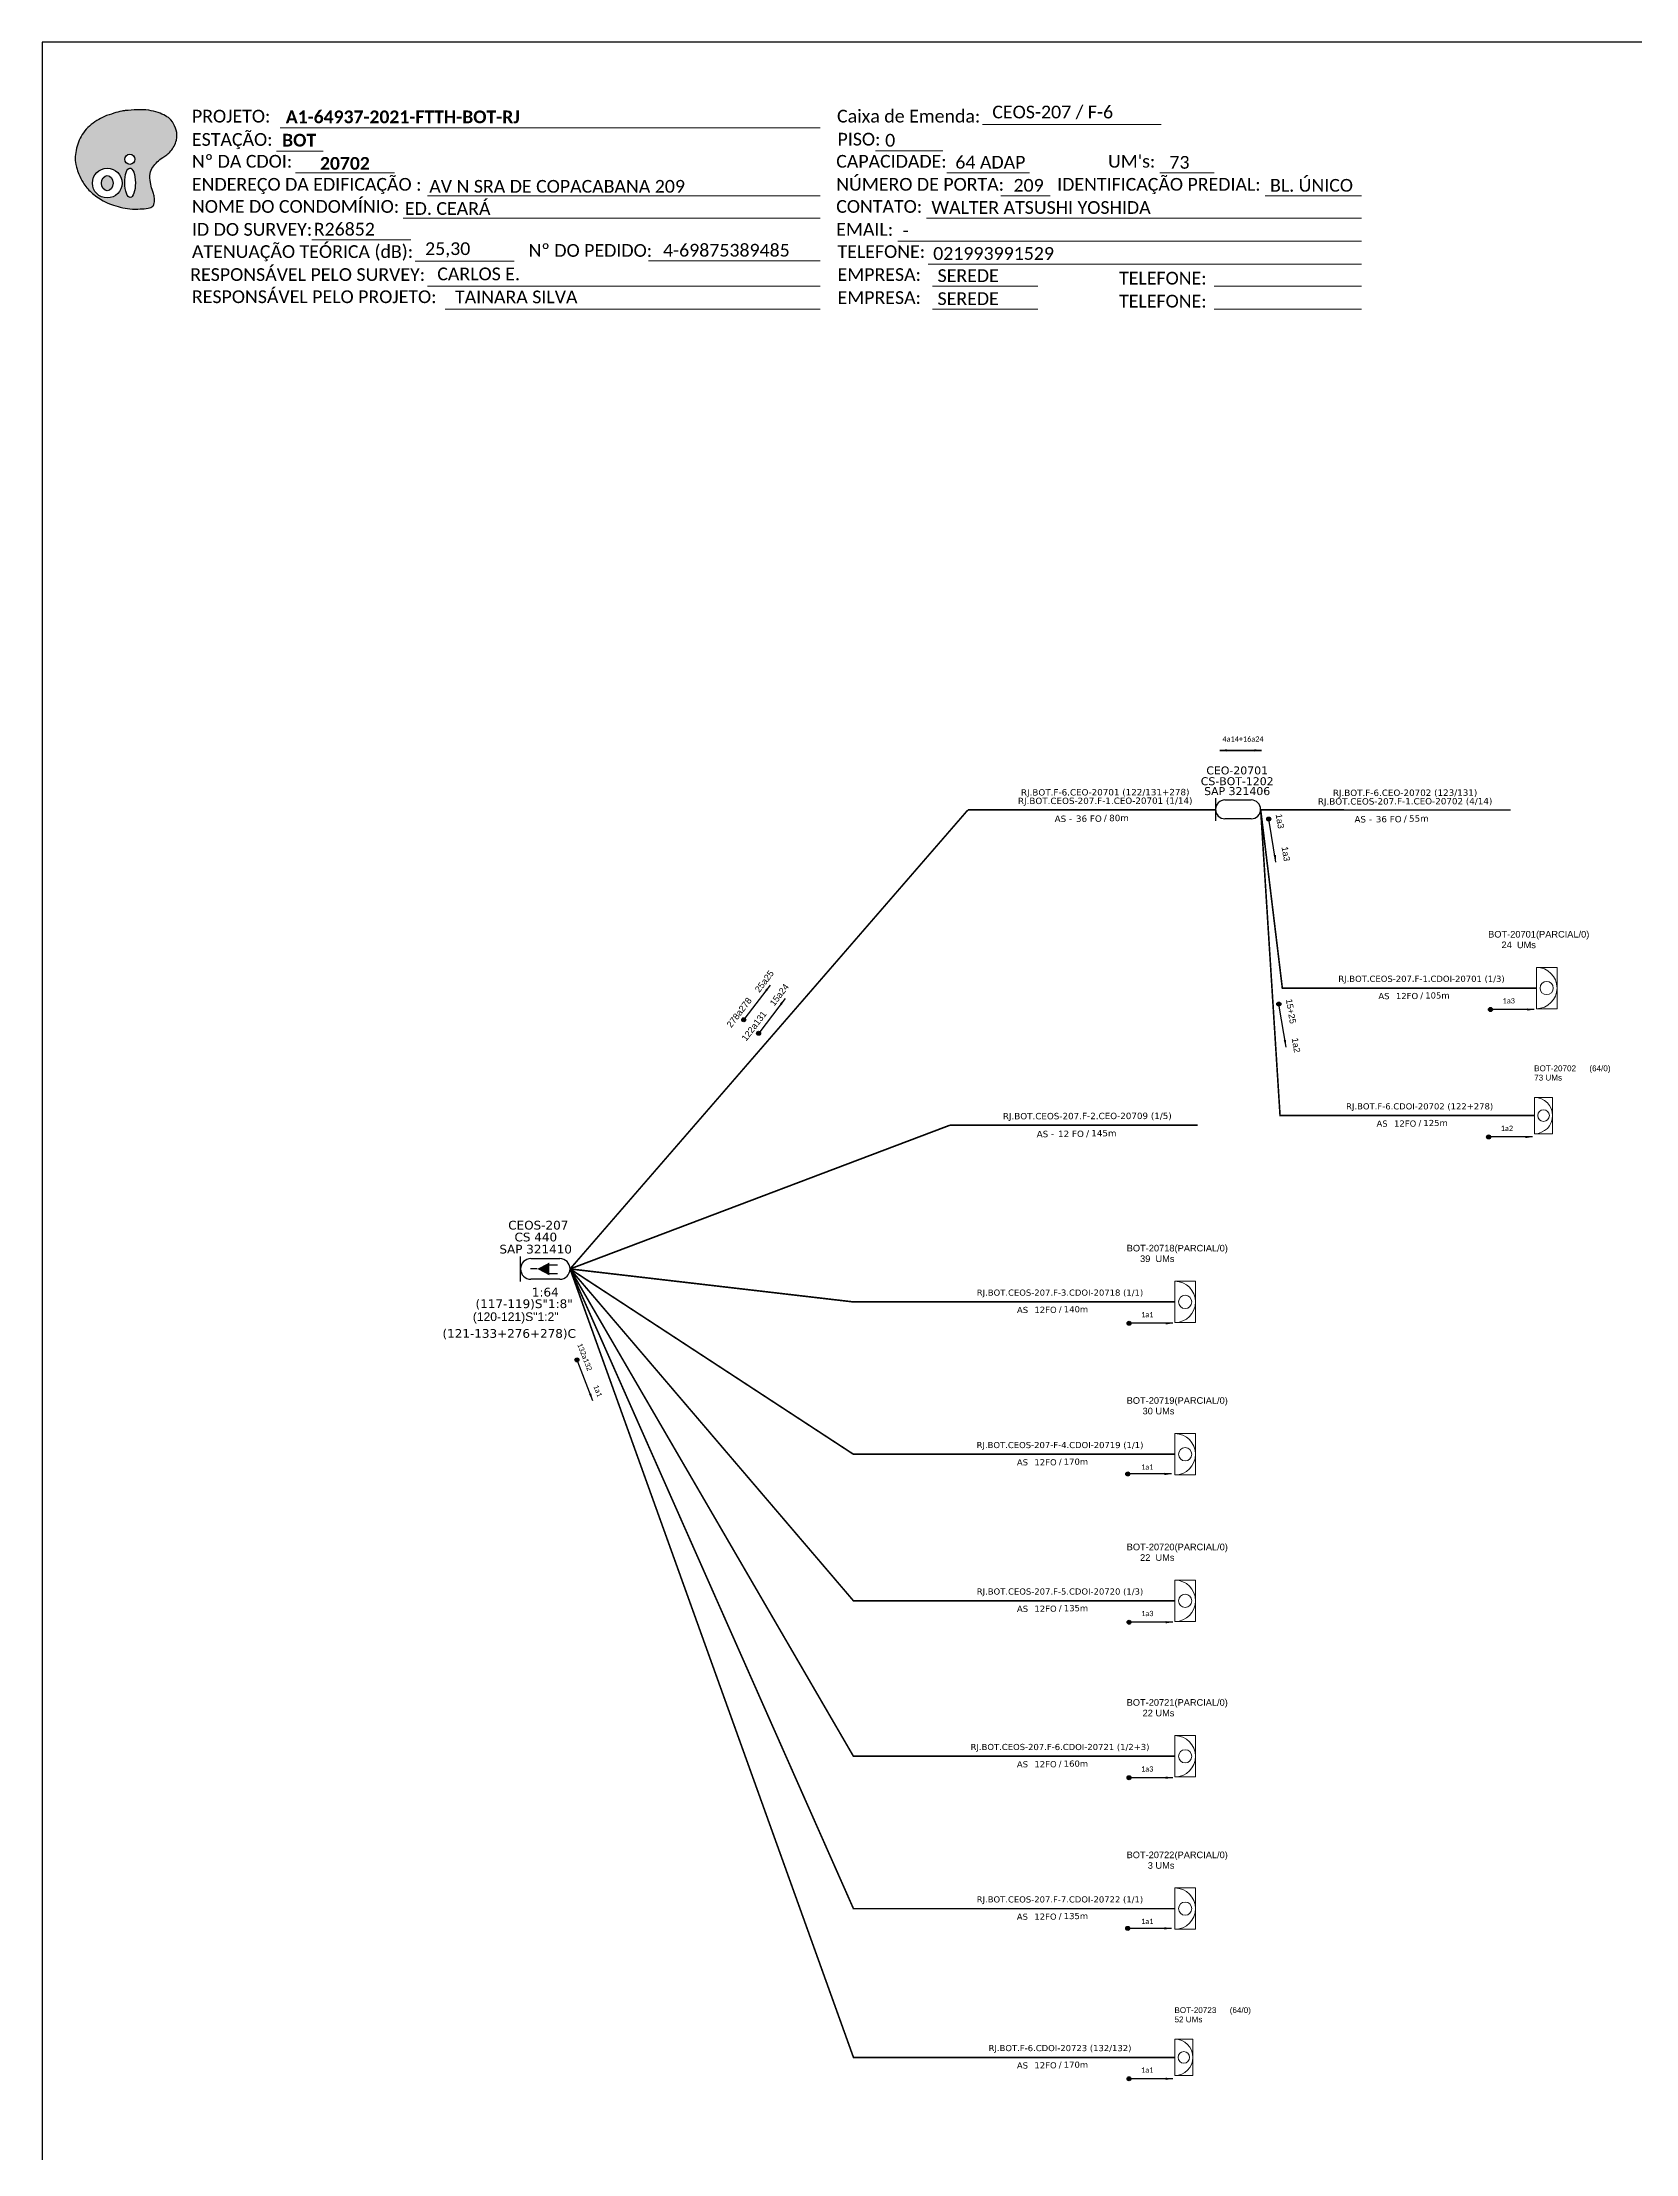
# Model space of a CAD drawing. Extents: x -95 to 749, y 705 to 1978.
# Drawn here: x -89.3 to 134.9, y 1002 to 1299 of the extents above; entities that cross this region are included whole.
import ezdxf
from ezdxf.enums import TextEntityAlignment as Align

# ---------------------------------------------------------------- set-up
doc = ezdxf.new("R2010")
doc.units = 0
for name, color, linetype, lineweight in [("20.0-LEGENDA DOS CDO'S", 1, 'Continuous', 0), ('20.1-CDO_INTERIOR', 1, 'Continuous', 0), ('40.1-ETIQUETAS', 1, 'Continuous', 20)]:
    doc.layers.add(name, color=color, linetype=linetype, lineweight=lineweight)
for name, color, linetype in [('20.4-CEOS', 1, 'Continuous'), ('20.5-CEO', 1, 'Continuous'), ('CAP a instalar', 1, 'Continuous'), ('Seta indicação do cabo', 7, 'Continuous')]:
    doc.layers.add(name, color=color, linetype=linetype)
doc.styles.add('ARIAL', font='arial.ttf')
doc.styles.add('siredit', font='verdana.ttf')
doc.styles.get("Standard").update_dxf_attribs({"font": 'arial.ttf'})
doc.styles.add('WMF-Calibri0', font='calibri.ttf')
doc.styles.add('WMF-Calibri1', font='calibrib.ttf')
doc.linetypes.add('FENCELINE1', pattern='A,0.25,-0.1,[133,ltypeshp.shx,S=0.1,R=0,X=-0.1,Y=0],-0.1,1', length=1.45)
doc.dimstyles.new('CC', dxfattribs={"dimtxt": 1, "dimasz": 2, "dimexe": 0.18, "dimexo": 0.0625, "dimgap": 0.09, "dimtad": 0, "dimdec": 0, "dimrnd": 1, "dimzin": 0, "dimdsep": 46, "dimtxsty": 'siredit', "dimblk": 'NONE', "dimcen": 0, "dimse1": 1, "dimse2": 1, "dimsd1": 1, "dimsd2": 1, "dimclrt": 7, "dimadec": 0, "dimazin": 0, "dimtfac": 1, "dimtdec": 0, "dimtofl": 0, "dimtmove": 0, "dimatfit": 3, "dimfxl": 0, "dimtolj": 1, "dimtzin": 0, "dimarcsym": 0})

# ---------------------------------------------------------------- blocks, each defined once
blk = doc.blocks.new('OI')
h = blk.add_hatch(color=40)
edge = h.paths.add_edge_path()
edge.add_spline(control_points=[(4.35, -0.67), (3.92, -0.99), (3.26, -1.5), (2.81, -2.59), (2.9, -3.5), (3.06, -4.27), (3.31, -4.85), (3.37, -5.39), (3.4, -5.88), (3.2, -6.4), (2.54, -6.61), (1.65, -6.63), (0.55, -6.67), (-0.56, -6.42), (-1.61, -6.14), (-2.77, -5.61), (-3.92, -4.77), (-4.89, -3.7), (-5.34, -2.65), (-5.6, -1.94), (-5.85, -0.96), (-5.71, 0.47), (-5.1, 2.02), (-4.14, 3.02), (-3.3, 3.61), (-2.37, 4.16), (-1.36, 4.44), (-0.56, 4.7), (0.79, 4.85), (2.24, 4.97), (3.79, 4.57), (4.67, 4.21), (5.44, 3.65), (5.76, 2.99), (6.03, 2.21), (6.01, 1.46), (5.72, 0.64), (5.31, 0.08), (4.88, -0.38), (4.51, -0.55), (4.35, -0.67)], knot_values=[0, 0, 0, 0, 1.60434, 2.417191, 3.427595, 4.282808, 4.776746, 5.304182, 5.888771, 6.258406, 6.858137, 7.79129, 8.986195, 10.124242, 11.187857, 12.242908, 13.953784, 15.414161, 16.515391, 17.349188, 17.675853, 19.552021, 21.515531, 22.568638, 23.63245, 24.621084, 25.782718, 26.745347, 27.142653, 29.870543, 31.004649, 31.921532, 32.709589, 33.801391, 34.042471, 35.192333, 35.971461, 36.628871, 37.254359, 37.836911, 37.836911, 37.836911, 37.836911], degree=3, periodic=0)
h.paths.add_polyline_path([(1.13, -0.87, -1), (-0.04, -0.87, -1)], flags=16)
edge = h.paths.add_edge_path(flags=16)
edge.add_ellipse((0.56, -3.59), major_axis=(-0.02, 1.71), ratio=0.361305, start_angle=0, end_angle=360)
h.paths.add_polyline_path([(-0.36, -3.62, -1), (-3.8, -3.62, -1)], flags=16)
edge = h.paths.add_edge_path(flags=0)
edge.add_ellipse((-2.08, -3.62), major_axis=(0, 0.885), ratio=0.758294, start_angle=0, end_angle=360)
at = {"color": 40}
for centre, radius in [((-2.08, -3.62), 1.72), ((0.54, -0.87), 0.587)]:
    blk.add_circle(centre, radius, dxfattribs=at)
blk.add_ellipse((0.56, -3.59), major_axis=(-0.02, 1.71), ratio=0.361305, dxfattribs=at)
blk.add_ellipse((-2.08, -3.62), major_axis=(0, 0.885), ratio=0.758294, start_param=-3.141592653589792, end_param=3.141592653589792, dxfattribs=at)
at = {"color": 40, "start_tangent": (-0.800898, -0.598801), "end_tangent": (-0.800898, -0.598801)}
blk.add_spline([(4.35, -0.67), (3.2, -1.78), (2.9, -2.54), (2.92, -3.55), (3.12, -4.38), (3.28, -4.85), (3.37, -5.37), (3.35, -5.95), (3.2, -6.29), (2.66, -6.55), (1.73, -6.63), (0.54, -6.62), (-0.58, -6.41), (-1.6, -6.11), (-2.56, -5.67), (-3.95, -4.67), (-4.89, -3.56), (-5.37, -2.56), (-5.64, -1.78), (-5.72, -1.46), (-5.63, 0.42), (-4.84, 2.22), (-4.13, 2.99), (-3.27, 3.62), (-2.4, 4.09), (-1.3, 4.47), (-0.37, 4.72), (0.02, 4.77), (2.75, 4.8), (3.85, 4.53), (4.69, 4.16), (5.31, 3.68), (5.85, 2.73), (5.93, 2.5), (5.94, 1.35), (5.67, 0.62), (5.29, 0.08), (4.84, -0.36), (4.35, -0.67)], degree=3, dxfattribs=at)
blk = doc.blocks.new('CARIMBO')
at = {"color": 7, "lineweight": 0}
for points in [[(35.66, -16.79), (111.64, -16.79)], [(134.48, -16.3), (159.61, -16.3)], [(35.15, -20.06), (41.7, -20.06)], [(119.43, -20.02), (128.92, -20.02)], [(37.81, -23.14), (51.75, -23.14)], [(129.48, -23.14), (141.1, -23.14)], [(159.42, -23.14), (167.09, -23.14)], [(56.38, -26.37), (111.64, -26.37)], [(137.07, -26.37), (144.01, -26.37)], [(174.24, -26.37), (187.8, -26.37)], [(52.97, -29.48), (111.64, -29.48)], [(126.6, -29.48), (187.83, -29.48)], [(40.13, -32.55), (54.07, -32.55)], [(54.67, -35.52), (68.61, -35.52)], [(122.56, -32.72), (187.83, -32.72)], [(126.84, -35.96), (187.83, -35.96)], [(56.38, -39.07), (111.64, -39.07)], [(127.45, -39.07), (142.25, -39.07)], [(167.06, -39.07), (187.83, -39.07)], [(58.87, -42.31), (111.64, -42.31)], [(127.45, -42.31), (142.25, -42.31)], [(167.06, -42.31), (187.83, -42.31)]]:
    blk.add_lwpolyline(points, dxfattribs=at)
at = {"color": 7, "xscale": 1.213923925163967, "yscale": 1.213923925163967, "zscale": 1.213923925163967, "rotation": 0.1532896023949059}
blk.add_blockref('OI', (13.86, -20.16), dxfattribs=at)
at = {"color": 7, "lineweight": 0, "style": 'WMF-Calibri0'}
for s, height, p in [('PROJETO:', 1.793, (23.26, -16.04)), ('Caixa de Emenda:', 1.7927, (114.02, -16.04)), ('ESTAÇÃO:', 1.793, (23.26, -19.32)), ('PISO:', 1.793, (114.09, -19.28)), ('Nº DA CDOI:', 1.7927, (23.26, -22.39)), ('CAPACIDADE:', 1.7927, (113.91, -22.39)), ("UM's:", 1.793, (152.15, -22.39)), ('ENDEREÇO DA EDIFICAÇÃO :', 1.7927, (23.26, -25.63)), ('NÚMERO DE PORTA:', 1.7927, (113.91, -25.63)), ('IDENTIFICAÇÃO PREDIAL:', 1.7927, (144.99, -25.63)), ('NOME DO CONDOMÍNIO:', 1.7927, (23.26, -28.74)), ('CONTATO:', 1.793, (113.91, -28.74)), ('ID DO SURVEY:', 1.7927, (23.26, -31.97)), ('EMAIL:', 1.793, (113.91, -31.97)), ('ATENUAÇÃO TEÓRICA (dB):', 1.7927, (23.26, -35.09)), ('TELEFONE:', 1.793, (114.09, -35.09)), ('RESPONSÁVEL PELO SURVEY:', 1.7927, (23.02, -38.32)), ('EMPRESA:', 1.793, (114.09, -38.32)), ('TELEFONE:', 1.793, (153.7, -38.83)), ('RESPONSÁVEL PELO PROJETO:', 1.7927, (23.26, -41.44)), ('EMPRESA:', 1.793, (114.09, -41.56)), ('TELEFONE:', 1.793, (153.7, -42.06))]:
    blk.add_text(s, height=height, dxfattribs=at).set_placement(p)
at = {"color": 7, "lineweight": 0, "flags": 8}
for tag, p, style in [('PROJ', (36.46, -16.13), 'WMF-Calibri1'), ('CEOS-XX', (135.87, -15.46), 'WMF-Calibri0'), ('EST', (35.94, -19.41), 'WMF-Calibri1'), ('PISO_PTR', (120.78, -19.42), 'WMF-Calibri0'), ('CAPAC.', (130.66, -22.52), 'WMF-Calibri0'), ("UC'S", (160.78, -22.54), 'WMF-Calibri0'), ('LOGRADOURO', (56.65, -25.91), 'WMF-Calibri0'), ('N°', (138.85, -25.77), 'WMF-Calibri0'), ('N°PREDIO', (174.94, -25.77), 'WMF-Calibri0'), ('NOME_DO_COND.', (53.23, -29.02), 'WMF-Calibri0'), ('NOME_DO_CONTATO', (127.3, -28.89), 'WMF-Calibri0'), ('_ID_', (40.39, -31.94), 'WMF-Calibri0'), ('EMAIL', (123.26, -32.12), 'WMF-Calibri0'), ('O_POTEN', (56.06, -34.68), 'WMF-Calibri0'), ('TELEFONE', (127.55, -35.36), 'WMF-Calibri0'), ('RES_SURVEY', (57.78, -38.23), 'WMF-Calibri0'), ('EMP_RESP_SURVEY', (128.16, -38.47), 'WMF-Calibri0'), ('CONT_RESP_SURVEY', (167.76, -38.47), 'WMF-Calibri0'), ('RES_PROJ', (60.27, -41.47), 'WMF-Calibri0'), ('EMP_RESP_PROJ', (128.16, -41.71), 'WMF-Calibri0'), ('CONT_RESP_PROJ', (167.76, -41.71), 'WMF-Calibri0')]:
    blk.add_attdef(tag, p, '', height=1.79, dxfattribs=dict(at, style=style))
at = {"color": 7, "lineweight": 0, "style": 'WMF-Calibri1', "flags": 8}
blk.add_attdef("N° CDO'S", text='', height=1.79, dxfattribs=at).set_placement((44.78, -22.68), align=Align.CENTER)
blk = doc.blocks.new('ETIQUETA_RS5F')
at = {"layer": '40.1-ETIQUETAS', "color": 0, "style": 'siredit'}
blk.add_text('/', height=1.5, dxfattribs=at).set_placement((1.58, -1.95), align=Align.MIDDLE_RIGHT)
for tag, p in [('ETIQUETA_R_SECUNDARIA', (1.21, 2.1)), ('ETIQUETA_R_PRIMARIA', (1.21, 4.1)), ('F_ATIVAS/F_MORTAS', (1.14, -4.24))]:
    blk.add_attdef(tag, text='', height=1.5, dxfattribs=at).set_placement(p, align=Align.MIDDLE_CENTER)
for tag, p in [('TIPO_CABO', (-6.58, -2.12)), ('CAP_CABO', (0.4, -2.09))]:
    blk.add_attdef(tag, text='', height=1.5, dxfattribs=at).set_placement(p, align=Align.MIDDLE_RIGHT)
blk.add_attdef('METROS', text='', height=1.5, dxfattribs=at).set_placement((2.14, -1.95), align=Align.MIDDLE_LEFT)
for tag, p in [('FUSÃO_1', (0.85, -8.39)), ('FUSÃO_2', (0.85, -10.6)), ('FUSÃO_3', (0.85, -12.93)), ('FUSÃO_4', (0.85, -15.14)), ('FUSÃO_5', (0.85, -17.16))]:
    blk.add_attdef(tag, text='', height=1.5, dxfattribs=at).set_placement(p, align=Align.CENTER)
blk = doc.blocks.new('_None')
blk = doc.blocks.new('CDOI_INT')
at = {"layer": '20.1-CDO_INTERIOR', "color": 0, "lineweight": 18}
blk.add_lwpolyline([(4.25, -4.25), (4.25, 4.25), (0, 4.25), (0, -4.25)], close=True, dxfattribs=at)
blk.add_circle((2.12, 0), 1.36, dxfattribs=at)
blk.add_arc((0, 0), 4.25, 270, 90, dxfattribs=at)
at = {"layer": "20.0-LEGENDA DOS CDO'S", "color": 0, "style": 'ARIAL'}
for tag, p in [('CDO_N', (-0.08, 10.38)), ('SURVEY', (-0.08, 8.2)), ('SPLITER_1', (21.18, 10.38)), ('SPLITER_2', (21.19, 8.68)), ('SAP', (-0.08, 6.23)), ('1:XX', (5.94, -2.22)), ('UMS', (5.94, -4.24))]:
    blk.add_attdef(tag, p, '', height=1.36, dxfattribs=at)
blk.add_attdef('FIBRAS_UTILIZADAS', text='', height=1.36, dxfattribs=at).set_placement((15.34, 10.38), align=Align.CENTER)

msp = doc.modelspace()

# ---------------------------------------------------------------- hatches: boundary and pattern name
at = {"layer": 'Seta indicação do cabo'}
h = msp.add_hatch(color=256, dxfattribs=at)
h.dxf.hatch_style = 1
h.paths.add_polyline_path([(83.53, 1189.76, 1), (82.96, 1189.76, 1)])
h = msp.add_hatch(color=256, dxfattribs=at)
h.dxf.hatch_style = 1
h.paths.add_polyline_path([(9.65, 1161.45, 1), (9.11, 1161.6, 1)])
h = msp.add_hatch(color=256, dxfattribs=at)
h.dxf.hatch_style = 1
h.paths.add_polyline_path([(84.95, 1163.73, 1), (84.39, 1163.73, 1)])
h = msp.add_hatch(color=256, dxfattribs=at)
h.dxf.hatch_style = 1
h.paths.add_polyline_path([(114.73, 1162.97, 1), (114.17, 1162.97, 1)])
h = msp.add_hatch(color=256, dxfattribs=at)
h.dxf.hatch_style = 1
h.paths.add_polyline_path([(11.75, 1159.55, 1), (11.21, 1159.7, 1)])
h = msp.add_hatch(color=256, dxfattribs=at)
h.dxf.hatch_style = 1
h.paths.add_polyline_path([(114.47, 1145.04, 1), (113.91, 1145.04, 1)])
h = msp.add_hatch(color=256, dxfattribs=at)
h.dxf.hatch_style = 1
h.paths.add_polyline_path([(63.88, 1118.83, 1), (63.32, 1118.83, 1)])
h = msp.add_hatch(color=256, dxfattribs=at)
h.dxf.hatch_style = 1
h.paths.add_polyline_path([(-13.8, 1113.69, 1), (-14.36, 1113.69, 1)])
h = msp.add_hatch(color=256, dxfattribs=at)
h.dxf.hatch_style = 1
h.paths.add_polyline_path([(63.7, 1097.64, 1), (63.14, 1097.64, 1)])
h = msp.add_hatch(color=256, dxfattribs=at)
h.dxf.hatch_style = 1
h.paths.add_polyline_path([(63.88, 1076.79, 1), (63.32, 1076.79, 1)])
h = msp.add_hatch(color=7, dxfattribs=at)
h.dxf.hatch_style = 1
h.paths.add_polyline_path([(63.87, 1054.92, 1), (63.31, 1054.92, 1)])
h = msp.add_hatch(color=256, dxfattribs=at)
h.dxf.hatch_style = 1
h.paths.add_polyline_path([(63.69, 1033.73, 1), (63.13, 1033.73, 1)])
h = msp.add_hatch(color=7, dxfattribs=at)
h.dxf.hatch_style = 1
h.paths.add_polyline_path([(63.87, 1012.57, 1), (63.31, 1012.57, 1)])

# ---------------------------------------------------------------- linework, layer by layer
msp.add_lwpolyline([(-89.32, 705.02), (749.25, 705.02), (749.25, 1299.02), (-89.32, 1299.02), (-89.32, 705.02)])
at = {"color": 7, "lineweight": 0}
msp.add_lwpolyline([(-4.01, 1268.26), (20.14, 1268.26)], dxfattribs=at)
at = {"layer": '20.1-CDO_INTERIOR', "color": 7, "lineweight": 18}
msp.add_lwpolyline([(72.94, 1055.03), (72.94, 1060.84), (70.03, 1060.84), (70.03, 1055.03)], close=True, dxfattribs=at)
msp.add_circle((71.49, 1057.93), 0.931, dxfattribs=at)
msp.add_arc((70.03, 1057.93), 2.91, 270, 90, dxfattribs=at)
at = {"layer": '20.4-CEOS', "color": 5}
for p, q in [((-20.57, 1127.93), (-16.5, 1127.93)), ((-16.5, 1125.03), (-20.57, 1125.03))]:
    msp.add_line(p, q, dxfattribs=at)
for points in [[(-22.02, 1124.73), (-22.02, 1128.23)], [(-19.66, 1126.48), (-20.63, 1126.48)], [(-18.05, 1127.05), (-16.82, 1127.05)], [(-18.05, 1125.85), (-16.82, 1125.85)]]:
    msp.add_lwpolyline(points, dxfattribs=at)
msp.add_lwpolyline([(-19.66, 1126.48, 0, 1.79, 0), (-17.98, 1126.48, 1.79, 1.79, 0)], format="xyseb", dxfattribs=at)
for centre, start, end in [((-20.57, 1126.48), 90, 270), ((-16.5, 1126.48), 270, 90)]:
    msp.add_arc(centre, 1.45, start, end, dxfattribs=at)
at = {"layer": '20.5-CEO', "color": 5}
for p, q in [((77.09, 1192.44), (80.79, 1192.44)), ((80.79, 1189.8), (77.09, 1189.8))]:
    msp.add_line(p, q, dxfattribs=at)
msp.add_lwpolyline([(75.77, 1192.71), (75.77, 1189.53)], dxfattribs=at)
for centre, start, end in [((77.09, 1191.12), 90, 270), ((80.79, 1191.12), 270, 90)]:
    msp.add_arc(centre, 1.32, start, end, dxfattribs=at)
at = {"layer": 'CAP a instalar', "color": 5, "ltscale": 30, "const_width": 0.225}
for points in [[(40.92, 1191.04), (-15.05, 1126.48)], [(40.92, 1191.04), (75.77, 1191.04)], [(-15.05, 1126.48), (-15.05, 1126.48)]]:
    msp.add_lwpolyline(points, dxfattribs=at)
at = {"layer": 'CAP a instalar', "color": 7, "ltscale": 30, "const_width": 0.225}
for points in [[(82.11, 1191.04), (117.29, 1191.03)], [(117.29, 1191.03), (117.29, 1191.03)], [(-15.05, 1126.48), (38.4, 1146.7)], [(38.4, 1146.7), (73.25, 1146.7)], [(70.03, 1057.93), (24.82, 1057.93), (-15.05, 1126.48)], [(70.03, 1015.58), (24.82, 1015.58), (-15.05, 1126.48)]]:
    msp.add_lwpolyline(points, dxfattribs=at)
at = {"layer": 'CAP a instalar', "ltscale": 30, "const_width": 0.225}
msp.add_lwpolyline([(120.64, 1148.05), (84.84, 1148.05), (82.11, 1191.12)], dxfattribs=at)
at = {"layer": 'CAP a instalar', "color": 8, "ltscale": 30, "const_width": 0.225}
for points in [[(120.9, 1165.99), (85.16, 1165.99), (82.11, 1191.12)], [(70.04, 1121.84), (24.82, 1121.84), (-15.05, 1126.48)], [(70.04, 1100.41), (24.82, 1100.41), (-15.05, 1126.48)], [(70.04, 1079.8), (24.82, 1079.8), (-15.05, 1126.48)], [(70.03, 1036.5), (24.82, 1036.5), (-15.05, 1126.48)]]:
    msp.add_lwpolyline(points, dxfattribs=at)
at = {"layer": 'Seta indicação do cabo'}
for centre in [(83.25, 1189.76), (9.38, 1161.52), (84.67, 1163.73), (114.45, 1162.97), (11.48, 1159.63), (114.19, 1145.04), (63.6, 1118.83), (-14.08, 1113.69), (63.42, 1097.64), (63.6, 1076.79), (63.41, 1033.73)]:
    msp.add_circle(centre, 0.282, dxfattribs=at)
at = {"layer": 'Seta indicação do cabo', "color": 7}
for centre in [(63.59, 1054.92), (63.59, 1012.57)]:
    msp.add_circle(centre, 0.282, dxfattribs=at)

# ---------------------------------------------------------------- block references
ref = msp.add_blockref('CARIMBO', (-91.51, 1303.77))
ref.add_attrib('PROJ', 'A1-64937-2021-FTTH-BOT-RJ', (-55.05, 1287.63), dxfattribs={"color": 7, "lineweight": 0, "height": 1.7927, "style": 'WMF-Calibri1'})
ref.add_attrib('EST', 'BOT', (-55.57, 1284.35), dxfattribs={"color": 7, "lineweight": 0, "height": 1.793, "style": 'WMF-Calibri1'})
ref.add_attrib("N° CDO'S", '20702', dxfattribs={"color": 7, "lineweight": 0, "height": 1.793, "style": 'WMF-Calibri1'}).set_placement((-46.73, 1281.09), align=Align.CENTER)
ref.add_attrib('LOGRADOURO', 'AV N SRA DE COPACABANA 209', (-34.86, 1277.86), dxfattribs={"color": 7, "lineweight": 0, "height": 1.7927, "style": 'WMF-Calibri0'})
ref.add_attrib('NOME_DO_COND.', 'ED. CEARÁ', (-38.28, 1274.74), dxfattribs={"color": 7, "lineweight": 0, "height": 1.793, "style": 'WMF-Calibri0'})
ref.add_attrib('_ID_', 'R26852', (-51.11, 1271.83), dxfattribs={"color": 7, "lineweight": 0, "height": 1.793, "style": 'WMF-Calibri0'})
ref.add_attrib('O_POTEN', '25,30', (-35.45, 1269.09), dxfattribs={"color": 7, "lineweight": 0, "height": 1.793, "style": 'WMF-Calibri0'})
ref.add_attrib('RES_SURVEY', 'CARLOS E.', (-33.73, 1265.54), dxfattribs={"color": 7, "lineweight": 0, "height": 1.793, "style": 'WMF-Calibri0'})
ref.add_attrib('RES_PROJ', 'TAINARA SILVA', (-31.24, 1262.3), dxfattribs={"color": 7, "lineweight": 0, "height": 1.7927, "style": 'WMF-Calibri0'})
ref.add_attrib('CEOS-XX', 'CEOS-207 / F-6', (44.36, 1288.31), dxfattribs={"color": 7, "lineweight": 0, "height": 1.7927, "style": 'WMF-Calibri0'})
ref.add_attrib('CAPAC.', '64 ADAP', (39.15, 1281.25), dxfattribs={"color": 7, "lineweight": 0, "height": 1.793, "style": 'WMF-Calibri0'})
ref.add_attrib("UC'S", '73', (69.27, 1281.23), dxfattribs={"color": 7, "lineweight": 0, "height": 1.793, "style": 'WMF-Calibri0'})
ref.add_attrib('PISO_PTR', '0', (29.28, 1284.34), dxfattribs={"color": 7, "lineweight": 0, "height": 1.79, "style": 'WMF-Calibri0'})
ref.add_attrib('N°', '209', (47.34, 1278), dxfattribs={"color": 7, "lineweight": 0, "height": 1.793, "style": 'WMF-Calibri0'})
ref.add_attrib('N°PREDIO', 'BL. ÚNICO', (83.43, 1278), dxfattribs={"color": 7, "lineweight": 0, "height": 1.793, "style": 'WMF-Calibri0'})
ref.add_attrib('NOME_DO_CONTATO', 'WALTER ATSUSHI YOSHIDA', (35.79, 1274.88), dxfattribs={"color": 7, "lineweight": 0, "height": 1.7927, "style": 'WMF-Calibri0'})
ref.add_attrib('EMAIL', '-', (31.75, 1271.65), dxfattribs={"color": 7, "lineweight": 0, "height": 1.79, "style": 'WMF-Calibri0'})
ref.add_attrib('TELEFONE', '021993991529', (36.04, 1268.41), dxfattribs={"color": 7, "lineweight": 0, "height": 1.7927, "style": 'WMF-Calibri0'})
ref.add_attrib('EMP_RESP_SURVEY', 'SEREDE', (36.65, 1265.3), dxfattribs={"color": 7, "lineweight": 0, "height": 1.793, "style": 'WMF-Calibri0'})
ref.add_attrib('EMP_RESP_PROJ', 'SEREDE', (36.65, 1262.06), dxfattribs={"color": 7, "lineweight": 0, "height": 1.793, "style": 'WMF-Calibri0'})
at = {"layer": '20.1-CDO_INTERIOR', "color": 8, "ltscale": 11}
ref = msp.add_blockref('CDOI_INT', (120.9, 1165.99), dxfattribs=dict(at, xscale=0.6843093914305346, yscale=0.6843093914305346, zscale=0.6843093914305346))
ref.add_attrib('CDO_N', 'BOT-20701', dxfattribs={"layer": "20.0-LEGENDA DOS CDO'S", "color": 8, "height": 0.931, "style": 'ARIAL'}).set_placement((120.84, 1173.09), align=Align.RIGHT)
ref.add_attrib('FIBRAS_UTILIZADAS', '    (PARCIAL/0)', dxfattribs={"layer": "20.0-LEGENDA DOS CDO'S", "color": 8, "height": 0.929, "style": 'ARIAL'}).set_placement((123.88, 1173.09), align=Align.CENTER)
ref.add_attrib('SURVEY', '24  UMs', dxfattribs={"layer": "20.0-LEGENDA DOS CDO'S", "color": 8, "height": 0.931, "style": 'ARIAL'}).set_placement((120.84, 1171.6), align=Align.RIGHT)
ref = msp.add_blockref('CDOI_INT', (70.04, 1121.84), dxfattribs=dict(at, xscale=0.6843093914305346, yscale=0.6843093914305346, zscale=0.6843093914305346))
ref.add_attrib('CDO_N', 'BOT-20718', dxfattribs={"layer": "20.0-LEGENDA DOS CDO'S", "color": 8, "height": 0.931, "style": 'ARIAL'}).set_placement((69.99, 1128.94), align=Align.RIGHT)
ref.add_attrib('FIBRAS_UTILIZADAS', '    (PARCIAL/0)', dxfattribs={"layer": "20.0-LEGENDA DOS CDO'S", "color": 8, "height": 0.929, "style": 'ARIAL'}).set_placement((73.03, 1128.94), align=Align.CENTER)
ref.add_attrib('SURVEY', '39  UMs', dxfattribs={"layer": "20.0-LEGENDA DOS CDO'S", "color": 8, "height": 0.931, "style": 'ARIAL'}).set_placement((69.99, 1127.45), align=Align.RIGHT)
ref = msp.add_blockref('CDOI_INT', (70.04, 1100.41), dxfattribs=dict(at, xscale=0.6843093914305346, yscale=0.6843093914305346, zscale=0.6843093914305346))
ref.add_attrib('CDO_N', 'BOT-20719', dxfattribs={"layer": "20.0-LEGENDA DOS CDO'S", "color": 8, "height": 0.931, "style": 'ARIAL'}).set_placement((69.98, 1107.51), align=Align.RIGHT)
ref.add_attrib('FIBRAS_UTILIZADAS', '    (PARCIAL/0)', dxfattribs={"layer": "20.0-LEGENDA DOS CDO'S", "color": 8, "height": 0.929, "style": 'ARIAL'}).set_placement((73.02, 1107.51), align=Align.CENTER)
ref.add_attrib('SURVEY', '30 UMs', dxfattribs={"layer": "20.0-LEGENDA DOS CDO'S", "color": 8, "height": 0.931, "style": 'ARIAL'}).set_placement((69.98, 1106.02), align=Align.RIGHT)
ref = msp.add_blockref('CDOI_INT', (70.04, 1079.8), dxfattribs=dict(at, xscale=0.6843093914305346, yscale=0.6843093914305346, zscale=0.6843093914305346))
ref.add_attrib('CDO_N', 'BOT-20720', dxfattribs={"layer": "20.0-LEGENDA DOS CDO'S", "color": 8, "height": 0.931, "style": 'ARIAL'}).set_placement((69.99, 1086.91), align=Align.RIGHT)
ref.add_attrib('FIBRAS_UTILIZADAS', '    (PARCIAL/0)', dxfattribs={"layer": "20.0-LEGENDA DOS CDO'S", "color": 8, "height": 0.929, "style": 'ARIAL'}).set_placement((73.03, 1086.91), align=Align.CENTER)
ref.add_attrib('SURVEY', '22  UMs', dxfattribs={"layer": "20.0-LEGENDA DOS CDO'S", "color": 8, "height": 0.931, "style": 'ARIAL'}).set_placement((69.99, 1085.42), align=Align.RIGHT)
at = {"layer": '40.1-ETIQUETAS', "color": 7}
ref = msp.add_blockref('ETIQUETA_RS5F', (101.72, 1191), dxfattribs=dict(at, xscale=0.5983085887308031, yscale=0.5983085887308031, zscale=0.5983085887308031, rotation=0.1179917413874845))
ref.add_attrib('ETIQUETA_R_PRIMARIA', 'RJ.BOT.F-6.CEO-20702 (123/131)', dxfattribs={"color": 0, "height": 0.8975, "rotation": 0.118, "style": 'siredit'}).set_placement((102.43, 1193.46), align=Align.MIDDLE_CENTER)
ref.add_attrib('ETIQUETA_R_SECUNDARIA', 'RJ.BOT.CEOS-207.F-1.CEO-20702 (4/14)', dxfattribs={"color": 0, "height": 0.8975, "rotation": 0.118, "style": 'siredit'}).set_placement((102.43, 1192.26), align=Align.MIDDLE_CENTER)
ref.add_attrib('TIPO_CABO', 'AS -', dxfattribs={"color": 0, "height": 0.897, "rotation": 0.118, "style": 'siredit'}).set_placement((97.77, 1189.73), align=Align.MIDDLE_RIGHT)
ref.add_attrib('CAP_CABO', '36 FO', dxfattribs={"color": 0, "height": 0.897, "rotation": 0.118, "style": 'siredit'}).set_placement((101.95, 1189.75), align=Align.MIDDLE_RIGHT)
ref.add_attrib('METROS', '55m', dxfattribs={"color": 0, "height": 0.897, "rotation": 0.118, "style": 'siredit'}).set_placement((102.99, 1189.84), align=Align.MIDDLE_LEFT)
ref = msp.add_blockref('ETIQUETA_RS5F', (57.02, 1146.73), dxfattribs=dict(at, xscale=0.5983085887308031, yscale=0.5983085887308031, zscale=0.5983085887308031, rotation=0.1179917413874847))
ref.add_attrib('ETIQUETA_R_SECUNDARIA', 'RJ.BOT.CEOS-207.F-2.CEO-20709 (1/5)', dxfattribs={"color": 0, "height": 0.8975, "rotation": 0.118, "style": 'siredit'}).set_placement((57.72, 1147.99), align=Align.MIDDLE_CENTER)
ref.add_attrib('TIPO_CABO', 'AS -', dxfattribs={"color": 0, "height": 0.897, "rotation": 0.118, "style": 'siredit'}).set_placement((53.06, 1145.46), align=Align.MIDDLE_RIGHT)
ref.add_attrib('CAP_CABO', '12 FO', dxfattribs={"color": 0, "height": 0.897, "rotation": 0.118, "style": 'siredit'}).set_placement((57.24, 1145.48), align=Align.MIDDLE_RIGHT)
ref.add_attrib('METROS', '145m', dxfattribs={"color": 0, "height": 0.897, "rotation": 0.118, "style": 'siredit'}).set_placement((58.28, 1145.57), align=Align.MIDDLE_LEFT)
at = {"layer": 'CAP a instalar', "color": 9, "linetype": 'FENCELINE1', "ltscale": 7}
ref = msp.add_blockref('ETIQUETA_RS5F', (104.06, 1166.08), dxfattribs=dict(at, xscale=0.5766503832091149, yscale=0.5766503832091149, zscale=0.5766503832091149))
ref.add_attrib('ETIQUETA_R_SECUNDARIA', 'RJ.BOT.CEOS-207.F-1.CDOI-20701 (1/3)', dxfattribs={"layer": '40.1-ETIQUETAS', "color": 0, "height": 0.865, "style": 'siredit'}).set_placement((104.74, 1167.29), align=Align.MIDDLE_CENTER)
ref.add_attrib('TIPO_CABO', 'AS', dxfattribs={"layer": '40.1-ETIQUETAS', "color": 0, "height": 0.865, "style": 'siredit'}).set_placement((100.24, 1164.86), align=Align.MIDDLE_RIGHT)
ref.add_attrib('CAP_CABO', '12FO', dxfattribs={"layer": '40.1-ETIQUETAS', "color": 0, "height": 0.865, "style": 'siredit'}).set_placement((104.27, 1164.87), align=Align.MIDDLE_RIGHT)
ref.add_attrib('METROS', '105m', dxfattribs={"layer": '40.1-ETIQUETAS', "color": 0, "height": 0.865, "style": 'siredit'}).set_placement((105.27, 1164.95), align=Align.MIDDLE_LEFT)
at = {"layer": 'CAP a instalar', "linetype": 'FENCELINE1', "ltscale": 7}
ref = msp.add_blockref('CDOI_INT', (120.64, 1148.05), dxfattribs=dict(at, xscale=0.6008832803575889, yscale=0.6008832803575889, zscale=0.6008832803575889))
ref.add_attrib('CDO_N', 'BOT-20702', (120.59, 1154.29), dxfattribs={"layer": "20.0-LEGENDA DOS CDO'S", "color": 0, "height": 0.817, "style": 'ARIAL'})
ref.add_attrib('FIBRAS_UTILIZADAS', '(64/0)', dxfattribs={"layer": "20.0-LEGENDA DOS CDO'S", "color": 0, "height": 0.817, "style": 'ARIAL'}).set_placement((129.85, 1154.29), align=Align.CENTER)
ref.add_attrib('SURVEY', '73 UMs', (120.59, 1152.98), dxfattribs={"layer": "20.0-LEGENDA DOS CDO'S", "color": 0, "height": 0.817, "style": 'ARIAL'})
at = {"layer": 'CAP a instalar', "ltscale": 30}
ref = msp.add_blockref('ETIQUETA_RS5F', (103.8, 1148.14), dxfattribs=dict(at, xscale=0.5766503832091149, yscale=0.5766503832091149, zscale=0.5766503832091149))
ref.add_attrib('ETIQUETA_R_SECUNDARIA', 'RJ.BOT.F-6.CDOI-20702 (122+278)', dxfattribs={"layer": '40.1-ETIQUETAS', "color": 0, "height": 0.865, "style": 'siredit'}).set_placement((104.48, 1149.35), align=Align.MIDDLE_CENTER)
ref.add_attrib('TIPO_CABO', 'AS', dxfattribs={"layer": '40.1-ETIQUETAS', "color": 0, "height": 0.865, "style": 'siredit'}).set_placement((99.98, 1146.92), align=Align.MIDDLE_RIGHT)
ref.add_attrib('CAP_CABO', '12FO', dxfattribs={"layer": '40.1-ETIQUETAS', "color": 0, "height": 0.865, "style": 'siredit'}).set_placement((104.01, 1146.93), align=Align.MIDDLE_RIGHT)
ref.add_attrib('METROS', '125m', dxfattribs={"layer": '40.1-ETIQUETAS', "color": 0, "height": 0.865, "style": 'siredit'}).set_placement((105.01, 1147.01), align=Align.MIDDLE_LEFT)
at = {"layer": 'CAP a instalar', "color": 8, "ltscale": 30}
ref = msp.add_blockref('ETIQUETA_RS5F', (53.2, 1121.93), dxfattribs=dict(at, xscale=0.5766503832091149, yscale=0.5766503832091149, zscale=0.5766503832091149))
ref.add_attrib('ETIQUETA_R_SECUNDARIA', 'RJ.BOT.CEOS-207.F-3.CDOI-20718 (1/1)', dxfattribs={"layer": '40.1-ETIQUETAS', "color": 0, "height": 0.865, "style": 'siredit'}).set_placement((53.88, 1123.15), align=Align.MIDDLE_CENTER)
ref.add_attrib('TIPO_CABO', 'AS', dxfattribs={"layer": '40.1-ETIQUETAS', "color": 0, "height": 0.865, "style": 'siredit'}).set_placement((49.39, 1120.71), align=Align.MIDDLE_RIGHT)
ref.add_attrib('CAP_CABO', '12FO', dxfattribs={"layer": '40.1-ETIQUETAS', "color": 0, "height": 0.865, "style": 'siredit'}).set_placement((53.41, 1120.73), align=Align.MIDDLE_RIGHT)
ref.add_attrib('METROS', '140m', dxfattribs={"layer": '40.1-ETIQUETAS', "color": 0, "height": 0.865, "style": 'siredit'}).set_placement((54.42, 1120.81), align=Align.MIDDLE_LEFT)
ref = msp.add_blockref('ETIQUETA_RS5F', (53.2, 1100.5), dxfattribs=dict(at, xscale=0.5766503832091149, yscale=0.5766503832091149, zscale=0.5766503832091149))
ref.add_attrib('ETIQUETA_R_SECUNDARIA', 'RJ.BOT.CEOS-207-F-4.CDOI-20719 (1/1)', dxfattribs={"layer": '40.1-ETIQUETAS', "color": 0, "height": 0.865, "style": 'siredit'}).set_placement((53.88, 1101.71), align=Align.MIDDLE_CENTER)
ref.add_attrib('TIPO_CABO', 'AS', dxfattribs={"layer": '40.1-ETIQUETAS', "color": 0, "height": 0.865, "style": 'siredit'}).set_placement((49.38, 1099.28), align=Align.MIDDLE_RIGHT)
ref.add_attrib('CAP_CABO', '12FO', dxfattribs={"layer": '40.1-ETIQUETAS', "color": 0, "height": 0.865, "style": 'siredit'}).set_placement((53.41, 1099.29), align=Align.MIDDLE_RIGHT)
ref.add_attrib('METROS', '170m', dxfattribs={"layer": '40.1-ETIQUETAS', "color": 0, "height": 0.865, "style": 'siredit'}).set_placement((54.41, 1099.37), align=Align.MIDDLE_LEFT)
ref = msp.add_blockref('ETIQUETA_RS5F', (53.2, 1079.9), dxfattribs=dict(at, xscale=0.5766503832091149, yscale=0.5766503832091149, zscale=0.5766503832091149))
ref.add_attrib('ETIQUETA_R_SECUNDARIA', 'RJ.BOT.CEOS-207.F-5.CDOI-20720 (1/3)', dxfattribs={"layer": '40.1-ETIQUETAS', "color": 0, "height": 0.865, "style": 'siredit'}).set_placement((53.88, 1081.11), align=Align.MIDDLE_CENTER)
ref.add_attrib('TIPO_CABO', 'AS', dxfattribs={"layer": '40.1-ETIQUETAS', "color": 0, "height": 0.865, "style": 'siredit'}).set_placement((49.39, 1078.68), align=Align.MIDDLE_RIGHT)
ref.add_attrib('CAP_CABO', '12FO', dxfattribs={"layer": '40.1-ETIQUETAS', "color": 0, "height": 0.865, "style": 'siredit'}).set_placement((53.41, 1078.69), align=Align.MIDDLE_RIGHT)
ref.add_attrib('METROS', '135m', dxfattribs={"layer": '40.1-ETIQUETAS', "color": 0, "height": 0.865, "style": 'siredit'}).set_placement((54.42, 1078.77), align=Align.MIDDLE_LEFT)
at = {"layer": 'CAP a instalar', "color": 7, "ltscale": 30}
ref = msp.add_blockref('ETIQUETA_RS5F', (53.19, 1058.03), dxfattribs=dict(at, xscale=0.5766503832091149, yscale=0.5766503832091149, zscale=0.5766503832091149))
ref.add_attrib('ETIQUETA_R_SECUNDARIA', 'RJ.BOT.CEOS-207.F-6.CDOI-20721 (1/2+3)', dxfattribs={"layer": '40.1-ETIQUETAS', "color": 0, "height": 0.865, "style": 'siredit'}).set_placement((53.88, 1059.24), align=Align.MIDDLE_CENTER)
ref.add_attrib('TIPO_CABO', 'AS', dxfattribs={"layer": '40.1-ETIQUETAS', "color": 0, "height": 0.865, "style": 'siredit'}).set_placement((49.38, 1056.81), align=Align.MIDDLE_RIGHT)
ref.add_attrib('CAP_CABO', '12FO', dxfattribs={"layer": '40.1-ETIQUETAS', "color": 0, "height": 0.865, "style": 'siredit'}).set_placement((53.41, 1056.82), align=Align.MIDDLE_RIGHT)
ref.add_attrib('METROS', '160m', dxfattribs={"layer": '40.1-ETIQUETAS', "color": 0, "height": 0.865, "style": 'siredit'}).set_placement((54.41, 1056.9), align=Align.MIDDLE_LEFT)
at = {"layer": 'CAP a instalar', "color": 8, "ltscale": 30}
ref = msp.add_blockref('CDOI_INT', (70.03, 1036.5), dxfattribs=dict(at, xscale=0.6843093914305346, yscale=0.6843093914305346, zscale=0.6843093914305346))
ref.add_attrib('CDO_N', 'BOT-20722', dxfattribs={"layer": "20.0-LEGENDA DOS CDO'S", "color": 8, "height": 0.931, "style": 'ARIAL'}).set_placement((69.97, 1043.6), align=Align.RIGHT)
ref.add_attrib('FIBRAS_UTILIZADAS', '    (PARCIAL/0)', dxfattribs={"layer": "20.0-LEGENDA DOS CDO'S", "color": 8, "height": 0.929, "style": 'ARIAL'}).set_placement((73.02, 1043.6), align=Align.CENTER)
ref.add_attrib('SURVEY', '3 UMs', dxfattribs={"layer": "20.0-LEGENDA DOS CDO'S", "color": 8, "height": 0.931, "style": 'ARIAL'}).set_placement((69.98, 1042.11), align=Align.RIGHT)
ref = msp.add_blockref('ETIQUETA_RS5F', (53.19, 1036.59), dxfattribs=dict(at, xscale=0.5766503832091149, yscale=0.5766503832091149, zscale=0.5766503832091149))
ref.add_attrib('ETIQUETA_R_SECUNDARIA', 'RJ.BOT.CEOS-207.F-7.CDOI-20722 (1/1)', dxfattribs={"layer": '40.1-ETIQUETAS', "color": 0, "height": 0.865, "style": 'siredit'}).set_placement((53.87, 1037.8), align=Align.MIDDLE_CENTER)
ref.add_attrib('TIPO_CABO', 'AS', dxfattribs={"layer": '40.1-ETIQUETAS', "color": 0, "height": 0.865, "style": 'siredit'}).set_placement((49.37, 1035.37), align=Align.MIDDLE_RIGHT)
ref.add_attrib('CAP_CABO', '12FO', dxfattribs={"layer": '40.1-ETIQUETAS', "color": 0, "height": 0.865, "style": 'siredit'}).set_placement((53.4, 1035.38), align=Align.MIDDLE_RIGHT)
ref.add_attrib('METROS', '135m', dxfattribs={"layer": '40.1-ETIQUETAS', "color": 0, "height": 0.865, "style": 'siredit'}).set_placement((54.41, 1035.46), align=Align.MIDDLE_LEFT)
at = {"layer": 'CAP a instalar', "color": 7, "linetype": 'FENCELINE1', "ltscale": 7}
ref = msp.add_blockref('CDOI_INT', (70.03, 1015.58), dxfattribs=dict(at, xscale=0.6008832803575889, yscale=0.6008832803575889, zscale=0.6008832803575889))
ref.add_attrib('CDO_N', 'BOT-20723', (69.98, 1021.82), dxfattribs={"layer": "20.0-LEGENDA DOS CDO'S", "color": 0, "height": 0.817, "style": 'ARIAL'})
ref.add_attrib('FIBRAS_UTILIZADAS', '(64/0)', dxfattribs={"layer": "20.0-LEGENDA DOS CDO'S", "color": 0, "height": 0.817, "style": 'ARIAL'}).set_placement((79.25, 1021.82), align=Align.CENTER)
ref.add_attrib('SURVEY', '52 UMs', (69.99, 1020.51), dxfattribs={"layer": "20.0-LEGENDA DOS CDO'S", "color": 0, "height": 0.817, "style": 'ARIAL'})
at = {"layer": 'CAP a instalar', "color": 7, "ltscale": 30}
ref = msp.add_blockref('ETIQUETA_RS5F', (53.19, 1015.67), dxfattribs=dict(at, xscale=0.5766503832091149, yscale=0.5766503832091149, zscale=0.5766503832091149))
ref.add_attrib('ETIQUETA_R_SECUNDARIA', 'RJ.BOT.F-6.CDOI-20723 (132/132)', dxfattribs={"layer": '40.1-ETIQUETAS', "color": 0, "height": 0.865, "style": 'siredit'}).set_placement((53.88, 1016.89), align=Align.MIDDLE_CENTER)
ref.add_attrib('TIPO_CABO', 'AS', dxfattribs={"layer": '40.1-ETIQUETAS', "color": 0, "height": 0.865, "style": 'siredit'}).set_placement((49.38, 1014.45), align=Align.MIDDLE_RIGHT)
ref.add_attrib('CAP_CABO', '12FO', dxfattribs={"layer": '40.1-ETIQUETAS', "color": 0, "height": 0.865, "style": 'siredit'}).set_placement((53.41, 1014.47), align=Align.MIDDLE_RIGHT)
ref.add_attrib('METROS', '170m', dxfattribs={"layer": '40.1-ETIQUETAS', "color": 0, "height": 0.865, "style": 'siredit'}).set_placement((54.41, 1014.55), align=Align.MIDDLE_LEFT)

# ---------------------------------------------------------------- texts
at = {"color": 7, "lineweight": 0, "style": 'WMF-Calibri0'}
msp.add_text('Nº DO PEDIDO:', height=1.7927, dxfattribs=at).set_placement((-20.88, 1268.84))
at = {"char_height": 0.7416, "width": 12.537, "attachment_point": 5}
for s, insert in [('\\C7;\\fCalibri|b0|i0|c0|p34;4a14+16a24', (79.63, 1201.01)), ('\\C7;\\fCalibri|b0|i0|c0|p34;1a3', (117.02, 1164.19)), ('\\C7;\\fCalibri|b0|i0|c0|p34;1a2', (116.76, 1146.26)), ('\\C7;\\fCalibri|b0|i0|c0|p34;1a1', (66.16, 1120.05)), ('\\C7;\\fCalibri|b0|i0|c0|p34;1a1', (66.16, 1098.61)), ('\\C7;\\fCalibri|b0|i0|c0|p34;1a3', (66.16, 1078.01)), ('\\C7;\\fCalibri|b0|i0|c0|p34;1a1', (66.15, 1034.71))]:
    msp.add_mtext(s, dxfattribs=dict(at, insert=insert))
for s, insert, char_height, width, attachment_point, rotation in [('1a3', (85.1, 1190.56), 0.897, 1.453, 1, 279.7479), ('1a3', (85.93, 1185.96), 0.897, 1.453, 1, 279.7479), ('\\C1;25a25', (10.87, 1165.82), 0.897, 1.453, 1, 52.8152), ('\\C1;278a278', (6.91, 1160.88), 0.8973, 1.453, 1, 52.8152), ('15a24', (12.97, 1163.92), 0.897, 1.453, 1, 52.8152), ('\\C1;15+25', (86.53, 1164.53), 0.897, 1.453, 1, 279.7479), ('122a131', (9.01, 1158.98), 0.897, 1.453, 1, 52.8152), ('\\C1;1a2', (87.36, 1159.05), 0.897, 1.453, 1, 279.7479), ('\\C7;\\fCalibri|b0|i0|c0|p34;132a132', (-12.99, 1114.1), 0.7416, 12.537, 5, 291.15), ('\\C7;\\fCalibri|b0|i0|c0|p34;1a1', (-11.14, 1109.32), 0.7416, 12.537, 5, 291.15)]:
    msp.add_mtext(s, dxfattribs=dict(insert=insert, char_height=char_height, width=width, attachment_point=attachment_point, rotation=rotation))
at = {"color": 7, "char_height": 0.7416, "width": 12.537, "attachment_point": 5}
for s, insert in [('\\C7;\\fCalibri|b0|i0|c0|p34;1a3', (66.15, 1056.14)), ('\\C7;\\fCalibri|b0|i0|c0|p34;1a1', (66.15, 1013.79))]:
    msp.add_mtext(s, dxfattribs=dict(at, insert=insert))
at = {"color": 7, "lineweight": 0, "style": 'WMF-Calibri0', "flags": 8}
msp.add_attdef('4-69875389485', (-1.97, 1268.87), '', height=1.79, dxfattribs=at)
at = {"layer": "20.0-LEGENDA DOS CDO'S", "color": 7, "style": 'ARIAL'}
for s, p in [('BOT-20721', (69.98, 1065.04)), ('22 UMs', (69.98, 1063.55))]:
    msp.add_text(s, height=0.931, dxfattribs=at).set_placement(p, align=Align.RIGHT)
msp.add_text('    (PARCIAL/0)', height=0.929, dxfattribs=at).set_placement((73.02, 1065.04), align=Align.CENTER)
at = {"layer": '20.4-CEOS', "color": 5, "style": 'siredit'}
for s, height, p in [('CEOS-207', 1.228, (-19.52, 1133.25)), ('CS 440', 1.228, (-19.87, 1131.58)), ('SAP 321410', 1.228, (-19.89, 1129.88)), ('1:64', 1.228, (-18.54, 1123.83)), ('(117-119)S"1:8"           ', 1.2277, (-18.57, 1122.2))]:
    msp.add_text(s, height=height, dxfattribs=at).set_placement(p, align=Align.TOP_CENTER)
at = {"layer": '20.4-CEOS', "color": 1, "style": 'siredit'}
msp.add_text(' (121-133+276+278)C                    ', height=1.2277, dxfattribs=at).set_placement((-18.53, 1118.02), align=Align.TOP_CENTER)
at = {"layer": '20.4-CEOS', "color": 5, "insert": (-28.73, 1120.37), "char_height": 1.2159, "width": 20.5124, "attachment_point": 1}
msp.add_mtext('(120-121)S"1:2"           ', dxfattribs=at)
at = {"layer": '20.5-CEO', "color": 5, "style": 'siredit'}
for s, height, p in [('CEO-20701', 1.118, (78.81, 1197.16)), ('CS-BOT-1202', 1.1177, (78.81, 1195.64)), ('SAP 321406', 1.118, (78.81, 1194.25))]:
    msp.add_text(s, height=height, rotation=360, dxfattribs=at).set_placement(p, align=Align.TOP_CENTER)
at = {"layer": '40.1-ETIQUETAS', "style": 'siredit'}
msp.add_text('RJ.BOT.F-6.CEO-20701 (122/131+278)', height=0.8975, rotation=0.118, dxfattribs=at).set_placement((60.24, 1193.53), align=Align.MIDDLE_CENTER)
at = {"layer": '40.1-ETIQUETAS', "color": 7, "style": 'siredit'}
msp.add_text('RJ.BOT.CEOS-207.F-1.CEO-20701 (1/14)', height=0.8975, rotation=0.118, dxfattribs=at).set_placement((60.24, 1192.33), align=Align.MIDDLE_CENTER)
for s, p in [('AS -', (55.58, 1189.8)), ('36 FO', (59.76, 1189.82)), ('/', (60.46, 1189.91))]:
    msp.add_text(s, height=0.897, rotation=0.118, dxfattribs=at).set_placement(p, align=Align.MIDDLE_RIGHT)
msp.add_text('80m', height=0.897, rotation=0.118, dxfattribs=at).set_placement((60.8, 1189.91), align=Align.MIDDLE_LEFT)

# ---------------------------------------------------------------- leaders
at = {"layer": 'Seta indicação do cabo'}
for points in [[(82.24, 1199.42), (76.36, 1199.42)], [(76.36, 1199.42), (82.24, 1199.42)], [(84.27, 1183.69), (83.29, 1189.48)], [(13.12, 1166.41), (9.55, 1161.75)], [(15.22, 1164.52), (11.65, 1159.85)], [(85.69, 1157.66), (84.72, 1163.46)], [(120.61, 1162.97), (114.73, 1162.97)], [(120.35, 1145.04), (114.47, 1145.04)], [(69.75, 1118.83), (63.88, 1118.83)], [(-11.86, 1107.95), (-13.98, 1113.43)], [(69.58, 1097.64), (63.7, 1097.64)], [(69.75, 1076.79), (63.88, 1076.79)], [(69.57, 1033.73), (63.69, 1033.73)]]:
    msp.add_leader(points, dimstyle='CC', override={"dimasz": 1}, dxfattribs=at)
at = {"layer": 'Seta indicação do cabo', "color": 7}
for points in [[(69.75, 1054.92), (63.87, 1054.92)], [(69.75, 1012.57), (63.87, 1012.57)]]:
    msp.add_leader(points, dimstyle='CC', override={"dimasz": 1}, dxfattribs=at)

doc.saveas('drawing.dxf')
